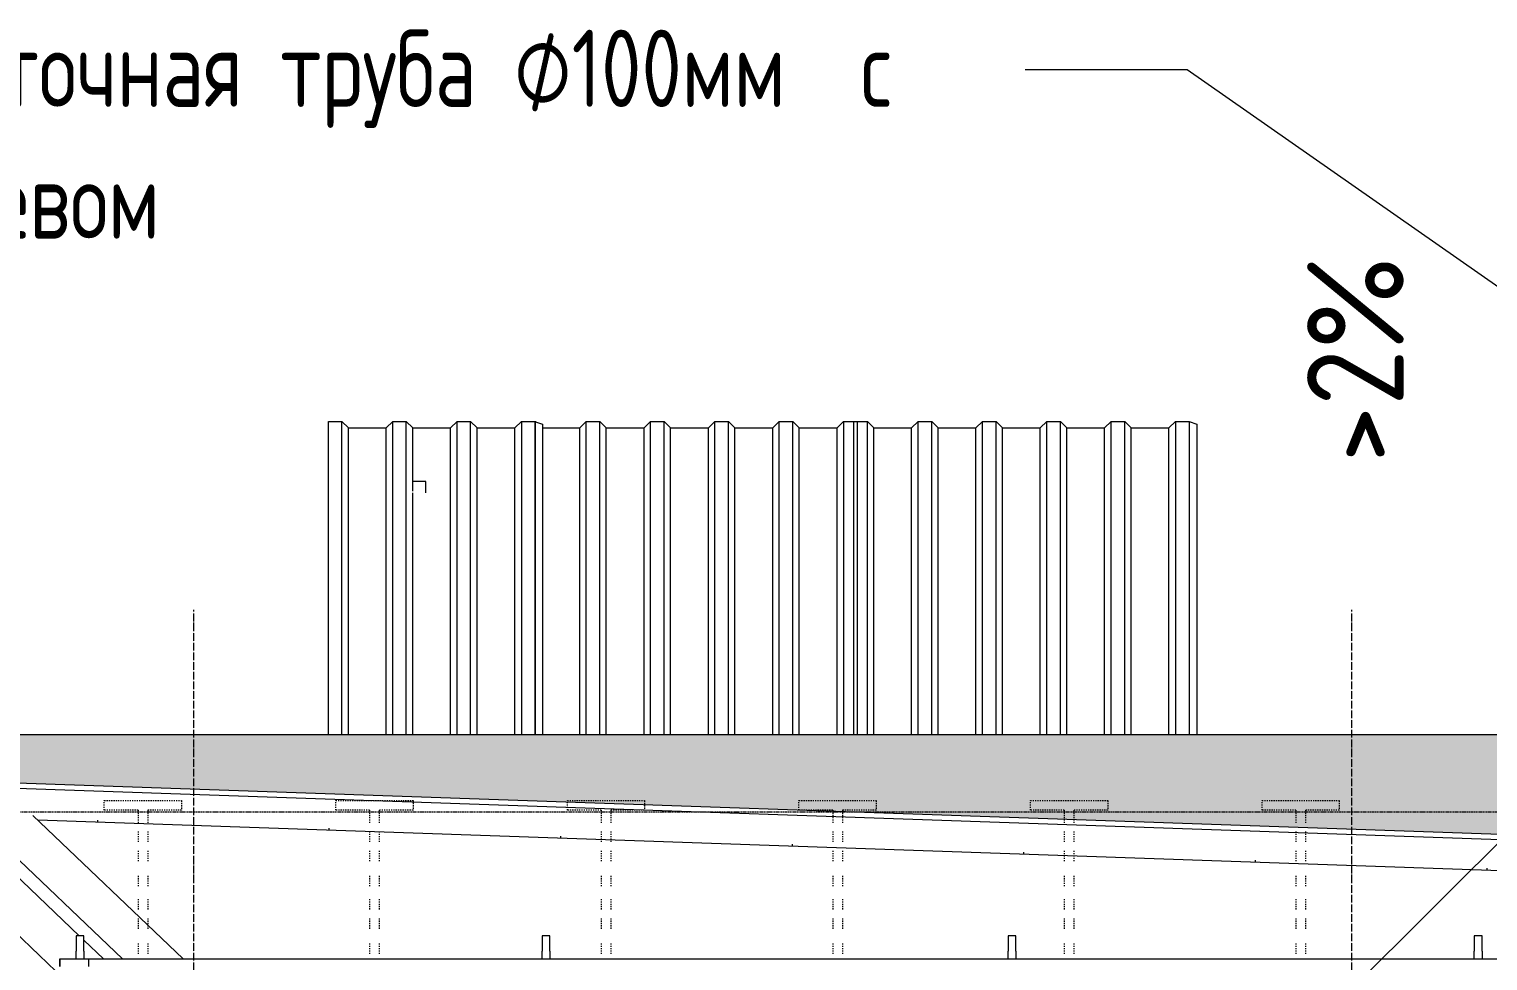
# Model space of a CAD drawing. Header units: millimetres. Extents: x -10178924 to 11692288, y -947381 to 58396.
# Drawn here: x 45423 to 49202, y -521210 to -518797 of the extents above; entities that cross this region are included whole.
import ezdxf

# ---------------------------------------------------------------- set-up
doc = ezdxf.new("R2010")
doc.units = ezdxf.units.MM
for name, pattern in [('ADSK_Линия сетки', [25, 20, -2.5, 0, -2.5]), ('ADSK_Скрыто', [6, 3, -3]), ('ADSK_Штриховая_ш3 п1_5', [4.5, 3, -1.5])]:
    doc.linetypes.add(name, pattern=pattern)
for name, color, linetype, lineweight in [('Аннотация', 7, 'Continuous', 18), ('Антураж', 7, 'Continuous', 18), ('Крыша штриховка', 7, 'Continuous', 9), ('Марки', 7, 'Continuous', 20), ('Обобщенные модели', 7, 'Continuous', 18), ('Ограждение', 7, 'Continuous', 9), ('Оси', 253, 'Continuous', 9), ('Узлы', 7, 'Continuous', 18)]:
    doc.layers.add(name, color=color, linetype=linetype, lineweight=lineweight)
doc.layers.add('Линии', color=7, linetype='Continuous', lineweight=9, true_color=0x00a600)
doc.styles.add('GOST Common_3', font='GOST_Common.ttf', dxfattribs={"width": 0.8, "height": 350})
doc.styles.add('GOST Common_4', font='GOST_Common.ttf', dxfattribs={"width": 0.9, "height": 200})

# ---------------------------------------------------------------- blocks, each defined once
blk = doc.blocks.new('Roof Cladding - 833x50mm-4561399-План кровли АР')
at = {"layer": 'Обобщенные модели'}
for p, q in [((46699.6, 44710.1), (46734.6, 44710.1)), ((46699.6, 43898.8), (46699.6, 44710.1)), ((46734.6, 44710.1), (46735.6, 44709.2)), ((46734.6, 43898.8), (46734.6, 44710.1)), ((46753.1, 44693.6), (46849.3, 44693.6)), ((46849.3, 44693.6), (46866.3, 44710.1)), ((46849.3, 43898.8), (46849.3, 44693.6)), ((46866.3, 44710.1), (46901.3, 44710.1)), ((46866.3, 43898.8), (46866.3, 44710.1)), ((46901.3, 44710.1), (46918.3, 44693.6)), ((46901.3, 43898.8), (46901.3, 44710.1)), ((46918.3, 44693.6), (47016, 44693.6)), ((46918.3, 43898.8), (46918.3, 44693.6)), ((47016, 44693.6), (47033, 44710.1)), ((47016, 43898.8), (47016, 44693.6)), ((47033, 44710.1), (47068, 44710.1)), ((47033, 43898.8), (47033, 44710.1)), ((47068, 44710.1), (47085, 44693.6)), ((47068, 43898.8), (47068, 44710.1)), ((47085, 44693.6), (47182.7, 44693.6)), ((47085, 43898.8), (47085, 44693.6)), ((47182.7, 44693.6), (47199.7, 44710.1)), ((47182.7, 43898.8), (47182.7, 44693.6)), ((47199.7, 44710.1), (47234.7, 44710.1)), ((47199.7, 43898.8), (47199.7, 44710.1)), ((47234.7, 44710.1), (47251.7, 44693.6)), ((47234.7, 43898.8), (47234.7, 44710.1)), ((47251.7, 44693.6), (47349.4, 44693.6)), ((47251.7, 43898.8), (47251.7, 44693.6)), ((47349.4, 44693.6), (47366.4, 44710.1)), ((47349.4, 43898.8), (47349.4, 44693.6)), ((47366.4, 44710.1), (47401.4, 44710.1)), ((47366.4, 43898.8), (47366.4, 44710.1)), ((47401.4, 44710.1), (47418.4, 44693.6)), ((47401.4, 43898.8), (47401.4, 44710.1)), ((47418.4, 44693.6), (47516.1, 44693.6)), ((47418.4, 43898.8), (47418.4, 44693.6)), ((47516.1, 44693.6), (47533.1, 44710.1)), ((47516.1, 43898.8), (47516.1, 44693.6)), ((47533.1, 44710.1), (47568.1, 44710.1)), ((47533.1, 44710.1), (47533.1, 43898.8)), ((47568.1, 44710.1), (47568.1, 43898.8))]:
    blk.add_line(p, q, dxfattribs=at)
blk = doc.blocks.new('Roof Cladding - 833x50mm-V14-План кровли АР')
at = {"layer": 'Обобщенные модели'}
for p, q in [((47559.6, 44710.1), (47594.6, 44710.1)), ((47559.6, 43898.8), (47559.6, 44710.1)), ((47594.6, 44710.1), (47611.6, 44693.6)), ((47594.6, 43898.8), (47594.6, 44710.1)), ((47611.6, 44693.6), (47709.3, 44693.6)), ((47611.6, 43898.8), (47611.6, 44693.6)), ((47709.3, 44693.6), (47726.3, 44710.1)), ((47709.3, 43898.8), (47709.3, 44693.6)), ((47726.3, 44710.1), (47761.3, 44710.1)), ((47726.3, 43898.8), (47726.3, 44710.1)), ((47761.3, 44710.1), (47778.3, 44693.6)), ((47761.3, 43898.8), (47761.3, 44710.1)), ((47778.3, 44693.6), (47876, 44693.6)), ((47778.3, 43898.8), (47778.3, 44693.6)), ((47876, 44693.6), (47893, 44710.1)), ((47876, 43898.8), (47876, 44693.6)), ((47893, 44710.1), (47928, 44710.1)), ((47893, 43898.8), (47893, 44710.1)), ((47928, 44710.1), (47945, 44693.6)), ((47928, 43898.8), (47928, 44710.1)), ((47945, 44693.6), (48042.7, 44693.6)), ((47945, 43898.8), (47945, 44693.6)), ((48042.7, 44693.6), (48059.7, 44710.1)), ((48042.7, 43898.8), (48042.7, 44693.6)), ((48059.7, 44710.1), (48094.7, 44710.1)), ((48059.7, 43898.8), (48059.7, 44710.1)), ((48094.7, 44710.1), (48111.7, 44693.6)), ((48094.7, 43898.8), (48094.7, 44710.1)), ((48111.7, 44693.6), (48209.4, 44693.6)), ((48111.7, 43898.8), (48111.7, 44693.6)), ((48209.4, 44693.6), (48226.4, 44710.1)), ((48209.4, 43898.8), (48209.4, 44693.6)), ((48226.4, 44710.1), (48261.4, 44710.1)), ((48226.4, 43898.8), (48226.4, 44710.1)), ((48261.4, 44710.1), (48278.4, 44693.6)), ((48261.4, 43898.8), (48261.4, 44710.1)), ((48278.4, 44693.6), (48376.1, 44693.6)), ((48278.4, 43898.8), (48278.4, 44693.6)), ((48376.1, 44693.6), (48393.1, 44710.1)), ((48376.1, 43898.8), (48376.1, 44693.6)), ((48393.1, 44710.1), (48428.1, 44710.1)), ((48393.1, 44710.1), (48393.1, 43898.8)), ((48428.1, 44710.1), (48448.1, 44703.3)), ((48428.1, 44710.1), (48428.1, 43898.8)), ((48448.1, 44703.3), (48448.1, 43898.8))]:
    blk.add_line(p, q, dxfattribs=at)
blk = doc.blocks.new('Ограждение - 20 доп поручень 300-2940172-План кровли АР')
at = {"layer": 'Ограждение'}
for p, q in [((-60, 10), (-40, 10)), ((-60, 10), (-60, 0)), ((0, 10), (-40, 10)), ((0, -10), (0, 10)), ((-40, -10), (-60, -10)), ((-40, -10), (0, -10))]:
    blk.add_line(p, q, dxfattribs=at)
blk = doc.blocks.new('Ограждение - 20 доп поручень 300-1864261-План кровли АР')
at = {"layer": 'Ограждение'}
for p, q in [((-60, 10), (-40, 10)), ((-60, 10), (-60, -10)), ((0, 10), (-40, 10)), ((0, -10), (0, 10)), ((-40, -10), (-60, -10)), ((-40, -10), (0, -10))]:
    blk.add_line(p, q, dxfattribs=at)
blk = doc.blocks.new('Ограждение - Ограждение-1863905-План кровли АР')
at = {"rotation": 89.99999999999942}
for name, p in [('Ограждение - 20 доп поручень 300-2940172-План кровли АР', (45554.6, 43378.8)), ('Ограждение - 20 доп поручень 300-1864261-План кровли АР', (46762.2, 43378.8)), ('Ограждение - 20 доп поручень 300-1864261-План кровли АР', (47969.8, 43378.8)), ('Ограждение - 20 доп поручень 300-1864261-План кровли АР', (49177.4, 43378.8))]:
    blk.add_blockref(name, p, dxfattribs=at)
blk = doc.blocks.new('Тип верхнего поручня - Верхний поручень_Внутренний_-1864227-План кровли АР')
at = {"layer": 'Ограждение'}
for p, q in [((45501.9, 43298.8), (45501.9, 43318.8)), ((45501.9, 43318.8), (45544.6, 43318.8)), ((45554.6, 43318.8), (45577.2, 43318.8)), ((45577.2, 43298.8), (45577.2, 43318.8)), ((45577.2, 43318.8), (55346.5, 43318.8))]:
    blk.add_line(p, q, dxfattribs=at)
blk = doc.blocks.new('Тип верхнего поручня - Верхний поручень_Внутренний_-V18-План кровли АР')
at = {"layer": 'Ограждение'}
for p, q in [((45501.9, 43318.8), (45501.9, 43298.8)), ((45501.9, 43318.8), (45544.6, 43318.8)), ((45554.6, 43318.8), (45577.2, 43318.8)), ((45577.2, 43318.8), (55346.5, 43318.8))]:
    blk.add_line(p, q, dxfattribs=at)
blk = doc.blocks.new('Ограждение 8 - Ограждение 1-1974103-План кровли АР')
at = {"layer": 'Ограждение'}
for p, q in [((46450.6, 44555.1), (46416.2, 44555.1)), ((46416.2, 44555.1), (46416.2, 44530.2)), ((46450.6, 44525.9), (46450.6, 44555.1))]:
    blk.add_line(p, q, dxfattribs=at)
blk = doc.blocks.new('Ограждение - Ограждение-2964499-План кровли АР')
at = {"layer": 'Ограждение'}
for p, q in [((45664.8, 43318.8), (45263, 43701.9)), ((45236.7, 43680), (45552.6, 43378.8)), ((45821.4, 43318.8), (45431.9, 43690.1)), ((45491.9, 43287.4), (45207.1, 43558.9)), ((45564.6, 43367.3), (45615.5, 43318.8))]:
    blk.add_line(p, q, dxfattribs=at)
blk = doc.blocks.new('Roof Cladding - 333x50mm-4561403-План кровли АР')
at = {"layer": 'Обобщенные модели'}
for p, q in [((46198, 44710.1), (46233, 44710.1)), ((46198, 43898.8), (46198, 44710.1)), ((46233, 44710.1), (46250, 44693.6)), ((46233, 43898.8), (46233, 44710.1)), ((46250, 44693.6), (46347.7, 44693.6)), ((46250, 43898.8), (46250, 44693.6)), ((46347.7, 44693.6), (46364.7, 44710.1)), ((46347.7, 43898.8), (46347.7, 44693.6)), ((46364.7, 44710.1), (46399.7, 44710.1)), ((46364.7, 43898.8), (46364.7, 44710.1)), ((46399.7, 44710.1), (46416.7, 44693.6)), ((46399.7, 43898.8), (46399.7, 44710.1)), ((46416.7, 44693.6), (46514.4, 44693.6)), ((46416.7, 44555.1), (46416.7, 44693.6)), ((46514.4, 44693.6), (46531.4, 44710.1)), ((46514.4, 43898.8), (46514.4, 44693.6)), ((46531.4, 44710.1), (46566.4, 44710.1)), ((46531.4, 43898.8), (46531.4, 44710.1)), ((46566.4, 44710.1), (46583.4, 44693.6)), ((46566.4, 43898.8), (46566.4, 44710.1)), ((46583.4, 44693.6), (46681.1, 44693.6)), ((46583.4, 43898.8), (46583.4, 44693.6)), ((46681.1, 44693.6), (46698.1, 44710.1)), ((46681.1, 43898.8), (46681.1, 44693.6)), ((46698.1, 44710.1), (46733.1, 44710.1)), ((46698.1, 44710.1), (46698.1, 43898.8)), ((46733.1, 44710.1), (46733.1, 43898.8)), ((46734.6, 44709.6), (46753.1, 44703.3)), ((46753.1, 44703.3), (46753.1, 43898.8)), ((46416.7, 43898.8), (46416.7, 44525.9))]:
    blk.add_line(p, q, dxfattribs=at)
blk = doc.blocks.new('Антураж 8 - Антураж 8-5657953-План кровли АР')
at = {"layer": 'Антураж'}
for p, q in [((50461.9, 43584.3), (45245.4, 43765)), ((50462.1, 43504.1), (45444.9, 43677.8))]:
    blk.add_line(p, q, dxfattribs=at)
blk = doc.blocks.new('Кровля')
at = {"layer": 'Крыша штриховка'}
h = blk.add_hatch(dxfattribs=at)
h.set_pattern_fill('FP_25', color=256, style=0, pattern_type=2)
h.set_pattern_definition([(270, (0, 10882.1), (600, 4e-14), [])])
h.paths.add_polyline_path([(50461.9, 38894.2), (54274.4, 42529.3), (51347.9, 42428), (51347.9, 42064.2), (47147.9, 42064.2), (47147.9, 42458.4), (48692.4, 42458.6), (46649.4, 42529.4), (50369.3, 38982.5)])
h.paths.add_polyline_path([(49415.1, 40630), (48913.6, 40630.7), (48914.2, 41810), (51824.6, 41809.3), (51823.9, 40670), (51817.1, 40670), (51816.6, 40662.5), (51804.6, 40662.5), (51804.6, 40650), (51792.1, 40650), (51792.1, 40637.5), (51784.6, 40637.5), (51784.6, 40630), (49776.5, 40630)])
h.paths.add_polyline_path([(50462.1, 43504.1), (55478.9, 43677.8), (55484.6, 43684.2), (50461.9, 43510.3), (45439.2, 43683.2), (45444.9, 43677.8), (50372.3, 43507.2)])
at = {"layer": 'Узлы', "true_color": 0xffffff}
h = blk.add_hatch(color=7, dxfattribs=at)
h.paths.add_polyline_path([(41826.4, -521.9), (49650.9, -521.9), (49650.9, 475.1), (49562.8, 474), (49503.2, -470.6), (45149.2, -323.1), (41142.1, -458.2), (41079.8, -77.1), (41079.8, -521.9), (41465, -521.9)])
h.paths.add_polyline_path([(-453.6, -388.9), (8078.1, -388.9), (8077.3, -26.3), (7973.5, -276.8), (3655.9, -146.8), (-674.6, -298.6), (-736.9, 259.3), (-736.9, -388.9)])
h.paths.add_polyline_path([(41079.8, 177.9), (41097.9, 182.8), (41188.3, 1719.8), (35856.5, 1526.9), (35850.1, 1488.2), (41079.8, 1488.2), (41079.8, 182)])
h.paths.add_polyline_path([(8078.1, 312.2), (8078.1, 1488.2), (12889.9, 1488.2), (12882.6, 1527), (8005.2, 1701.9), (8062.3, 316.3)])
h.paths.add_polyline_path([(-736.9, 502.7), (-468.8, 8048.7), (-6523.1, 7837.4), (-6529.6, 7798.6), (-736.9, 7798.6), (-736.9, 522.8)])
h.paths.add_polyline_path([(49650.9, 797.5), (49650.9, 7859.4), (55891.9, 7859.4), (55891.9, 8470.8), (55881.1, 8467.5), (55687, 7999.8), (49350.5, 8221), (49618.7, 803.5), (49632.8, 802.6), (49650.1, 797.7)])
h.paths.add_polyline_path([(16530.7, 1488.2), (35571.8, 1488.2), (35566.4, 1520.3), (29060, 1756.5), (29059.6, 1633.4), (19380, 1633.4), (19380, 1744.1), (13174.7, 1526.9), (13168.2, 1488.2), (15807.9, 1488.2)])
h.paths.add_polyline_path([(-7227.8, 7798.6), (-6807.9, 7798.6), (-6813, 7829.1), (-7122.5, 7899.2), (-6947.6, 14171.4), (-7182.5, 20168.5), (-7227.8, 20180.1), (-7227.8, 7899.2)])
h.paths.add_polyline_path([(55891.9, 8773.7), (55891.9, 16804.8), (55861.4, 16796.7), (55713, 12784.8), (55861.2, 8781.6), (55864.6, 8780.7)])
h.paths.add_polyline_path([(24355.3, 13320.2), (32597, 13639), (32606.4, 13678.1), (16107.8, 13678.1), (16117.8, 13638.2), (24355.3, 13320.2)])
h.paths.add_polyline_path([(10664.9, 13409.4), (15825, 13609.8), (15841.3, 13678.1), (11105, 13678.1), (11105, 21012.5), (10508.5, 21012), (10529.1, 20925.4), (10923.6, 20798), (10667.1, 13472.9)])
h.paths.add_polyline_path([(38181.7, 13414.1), (37897.5, 20847.2), (38471.4, 21009.5), (38481.1, 21051.3), (37706.7, 21051.3), (37706.7, 13678.1), (32878, 13678.1), (32887.7, 13637.6), (38174.9, 13414.4)])
h.paths.add_polyline_path([(55891.9, 17107.6), (55891.9, 32796.3), (55861.3, 32788.2), (55572.3, 24949.4), (55861.2, 17115.6), (55864.6, 17114.7)])
h.paths.add_polyline_path([(-7227.8, 20474.6), (-7182.8, 20486.1), (-6960.1, 26174.2), (-7182.6, 31854.5), (-7227.8, 31866), (-7227.8, 20478.7)])
h.paths.add_polyline_path([(45338.1, 20583.1), (45060.3, 27855.3), (45031.9, 27862.7), (45031.9, 21051.3), (38748.9, 21051.3), (38758.7, 21008.8), (45143.6, 20595.7)])
h.paths.add_polyline_path([(3392.9, 20705.4), (10228.7, 20955.9), (10241.6, 21012.5), (3737.3, 21012.5), (3737.3, 28192.7), (3693.8, 28181.5), (3395.2, 20761.3)])
h.paths.add_polyline_path([(45031.9, 28151.9), (45060.5, 28159.8), (45349.7, 35731.9), (45288.1, 37345), (45031.9, 37345), (45031.9, 28159.8)])
h.paths.add_polyline_path([(3737.3, 28469.4), (3737.3, 42947.5), (3702.4, 42938.6), (3419.3, 35707.7), (3702.4, 28478.4), (3736.8, 28469.6)])
h.paths.add_polyline_path([(-7227.8, 32160.5), (-7192.2, 32169.6), (-7003.4, 37563.7), (-7192, 42951.9), (-7227.8, 42961.1), (-7227.8, 32164.6)])
h.paths.add_polyline_path([(55891.9, 33099.2), (55891.9, 43246.9), (55860, 43238.6), (55675.4, 38159.5), (55861.2, 33107.2), (55864.6, 33106.3)])
h.paths.add_polyline_path([(45071.8, 38095), (45259.5, 38095), (45067.3, 43127.7), (45031.9, 43136.9), (45031.9, 38095), (45070, 38095)])
h.paths.add_polyline_path([(3737.3, 43224.3), (3737.3, 43716.6), (-7227.8, 43716.6), (-7227.8, 43255.6), (-7191.7, 43264.8), (-7067.6, 43609), (-1846.2, 43421.7), (3578, 43616.1), (3702.1, 43233.3), (3736.9, 43224.4)])
h.paths.add_polyline_path([(45031.9, 43426.1), (45104.3, 43444.9), (45207, 43781.1), (50463, 43599.1), (55714, 43781), (55835.6, 43550.7), (55891.9, 43536.1), (55891.9, 43898.8), (45031.9, 43898.8), (45031.9, 43440)])
at = {"layer": 'Аннотация', "lineweight": 9}
for p, q in [((48003.6, 45620.9), (48003.8, 45620.9)), ((48423.6, 45620.9), (48003.6, 45620.9)), ((49495.5, 44872.6), (48423.6, 45620.9))]:
    blk.add_line(p, q, dxfattribs=at)
at = {"layer": 'Линии', "color": 7}
for p, q in [((55891.9, 43898.8), (45031.9, 43898.8)), ((45207, 43781.1), (50462.1, 43599.1))]:
    blk.add_line(p, q, dxfattribs=at)
at = {"layer": 'Линии', "color": 7, "linetype": 'ADSK_Штриховая_ш3 п1_5'}
blk.add_line((55582.1, 43698.8), (45211.9, 43698.8), dxfattribs=at)
at = {"layer": 'Линии', "color": 7, "linetype": 'ADSK_Скрыто'}
for p, q in [((45617.4, 43728.8), (45817.4, 43728.8)), ((45617.4, 43703.8), (45617.4, 43728.8)), ((45704.9, 43703.8), (45617.4, 43703.8)), ((45704.9, 43703.8), (45704.9, 43668.8)), ((45817.4, 43703.8), (45729.9, 43703.8)), ((45729.9, 43703.8), (45729.9, 43668.8)), ((45817.4, 43728.8), (45817.4, 43703.8)), ((46217.4, 43728.8), (46417.4, 43728.8)), ((46217.4, 43703.8), (46217.4, 43728.8)), ((46304.9, 43703.8), (46217.4, 43703.8)), ((46304.9, 43703.8), (46304.9, 43668.8)), ((46417.4, 43703.8), (46329.9, 43703.8)), ((46329.9, 43703.8), (46329.9, 43668.8)), ((46417.4, 43728.8), (46417.4, 43703.8)), ((46817.4, 43728.8), (47017.4, 43728.8)), ((46817.4, 43703.8), (46817.4, 43728.8)), ((46904.9, 43703.8), (46817.4, 43703.8)), ((46904.9, 43703.8), (46904.9, 43668.8)), ((47017.4, 43703.8), (46929.9, 43703.8)), ((46929.9, 43703.8), (46929.9, 43668.8)), ((47017.4, 43728.8), (47017.4, 43703.8)), ((47417.4, 43728.8), (47617.4, 43728.8)), ((47417.4, 43703.8), (47417.4, 43728.8)), ((47504.9, 43703.8), (47417.4, 43703.8)), ((47504.9, 43703.8), (47504.9, 43668.8)), ((47617.4, 43703.8), (47529.9, 43703.8)), ((47529.9, 43703.8), (47529.9, 43668.8)), ((47617.4, 43728.8), (47617.4, 43703.8)), ((48017.4, 43728.8), (48217.4, 43728.8)), ((48017.4, 43703.8), (48017.4, 43728.8)), ((48104.9, 43703.8), (48017.4, 43703.8)), ((48104.9, 43703.8), (48104.9, 43668.8)), ((48217.4, 43703.8), (48129.9, 43703.8)), ((48129.9, 43703.8), (48129.9, 43668.8)), ((48217.4, 43728.8), (48217.4, 43703.8)), ((48617.4, 43728.8), (48817.4, 43728.8)), ((48617.4, 43703.8), (48617.4, 43728.8)), ((48704.9, 43703.8), (48617.4, 43703.8)), ((48704.9, 43703.8), (48704.9, 43668.8)), ((48817.4, 43703.8), (48729.9, 43703.8)), ((48729.9, 43703.8), (48729.9, 43668.8)), ((48817.4, 43728.8), (48817.4, 43703.8)), ((45704.9, 43648.8), (45704.9, 43618.8)), ((45729.9, 43648.8), (45729.9, 43618.8)), ((46304.9, 43648.8), (46304.9, 43618.8)), ((46329.9, 43648.8), (46329.9, 43618.8)), ((46904.9, 43648.8), (46904.9, 43618.8)), ((46929.9, 43648.8), (46929.9, 43618.8)), ((47504.9, 43648.8), (47504.9, 43618.8)), ((47529.9, 43648.8), (47529.9, 43618.8)), ((48104.9, 43648.8), (48104.9, 43618.8)), ((48129.9, 43648.8), (48129.9, 43618.8)), ((48704.9, 43648.8), (48704.9, 43618.8)), ((48729.9, 43648.8), (48729.9, 43618.8)), ((45704.9, 43598.8), (45704.9, 43568.8)), ((45729.9, 43598.8), (45729.9, 43568.8)), ((46304.9, 43598.8), (46304.9, 43568.8)), ((46329.9, 43598.8), (46329.9, 43568.8)), ((46904.9, 43598.8), (46904.9, 43568.8)), ((46929.9, 43598.8), (46929.9, 43568.8)), ((47504.9, 43598.8), (47504.9, 43568.8)), ((47529.9, 43598.8), (47529.9, 43568.8)), ((48104.9, 43598.8), (48104.9, 43568.8)), ((48129.9, 43598.8), (48129.9, 43568.8)), ((48704.9, 43598.8), (48704.9, 43568.8)), ((48729.9, 43598.8), (48729.9, 43568.8)), ((45704.9, 43533.8), (45704.9, 43503.8)), ((45729.9, 43533.8), (45729.9, 43503.8)), ((46304.9, 43533.8), (46304.9, 43503.8)), ((46329.9, 43533.8), (46329.9, 43503.8)), ((46904.9, 43533.8), (46904.9, 43503.8)), ((46929.9, 43533.8), (46929.9, 43503.8)), ((47504.9, 43533.8), (47504.9, 43503.8)), ((47529.9, 43533.8), (47529.9, 43503.8)), ((48104.9, 43533.8), (48104.9, 43503.8)), ((48129.9, 43533.8), (48129.9, 43503.8)), ((48704.9, 43533.8), (48704.9, 43503.8)), ((48729.9, 43533.8), (48729.9, 43503.8)), ((45704.9, 43473.8), (45704.9, 43443.8)), ((45729.9, 43473.8), (45729.9, 43443.8)), ((46304.9, 43473.8), (46304.9, 43443.8)), ((46329.9, 43473.8), (46329.9, 43443.8)), ((46904.9, 43473.8), (46904.9, 43443.8)), ((46929.9, 43473.8), (46929.9, 43443.8)), ((47504.9, 43473.8), (47504.9, 43443.8)), ((47529.9, 43473.8), (47529.9, 43443.8)), ((48104.9, 43473.8), (48104.9, 43443.8)), ((48129.9, 43473.8), (48129.9, 43443.8)), ((48704.9, 43473.8), (48704.9, 43443.8)), ((48729.9, 43473.8), (48729.9, 43443.8)), ((45704.9, 43423.8), (45704.9, 43393.8)), ((45729.9, 43423.8), (45729.9, 43393.8)), ((46304.9, 43423.8), (46304.9, 43393.8)), ((46329.9, 43423.8), (46329.9, 43393.8)), ((46904.9, 43423.8), (46904.9, 43393.8)), ((46929.9, 43423.8), (46929.9, 43393.8)), ((47504.9, 43423.8), (47504.9, 43393.8)), ((47529.9, 43423.8), (47529.9, 43393.8)), ((48104.9, 43423.8), (48104.9, 43393.8)), ((48129.9, 43423.8), (48129.9, 43393.8)), ((48704.9, 43423.8), (48704.9, 43393.8)), ((48729.9, 43423.8), (48729.9, 43393.8)), ((45704.9, 43358.8), (45704.9, 43328.8)), ((45729.9, 43358.8), (45729.9, 43328.8)), ((46304.9, 43358.8), (46304.9, 43328.8)), ((46329.9, 43358.8), (46329.9, 43328.8)), ((46904.9, 43358.8), (46904.9, 43328.8)), ((46929.9, 43358.8), (46929.9, 43328.8)), ((47504.9, 43358.8), (47504.9, 43328.8)), ((47529.9, 43358.8), (47529.9, 43328.8)), ((48104.9, 43358.8), (48104.9, 43328.8)), ((48129.9, 43358.8), (48129.9, 43328.8)), ((48704.9, 43358.8), (48704.9, 43328.8)), ((48729.9, 43358.8), (48729.9, 43328.8))]:
    blk.add_line(p, q, dxfattribs=at)
at = {"layer": 'Марки'}
blk.add_line((47847.9, 42245), (49991.7, 44377.8), dxfattribs=at)
at = {"layer": 'Оси', "linetype": 'ADSK_Линия сетки'}
for p, q in [((45849.6, -5630.6), (45849.6, 44223)), ((48849.6, -5630.6), (48849.6, 44223))]:
    blk.add_line(p, q, dxfattribs=at)
at = {"layer": 'Антураж'}
blk.add_blockref('Антураж 8 - Антураж 8-5657953-План кровли АР', (0, 0), dxfattribs=at)
at = {"layer": 'Обобщенные модели'}
for name in ['Roof Cladding - 333x50mm-4561403-План кровли АР', 'Roof Cladding - 833x50mm-4561399-План кровли АР', 'Roof Cladding - 833x50mm-V14-План кровли АР']:
    blk.add_blockref(name, (0, 0), dxfattribs=at)
at = {"layer": 'Ограждение'}
for name in ['Ограждение 8 - Ограждение 1-1974103-План кровли АР', 'Ограждение - Ограждение-2964499-План кровли АР', 'Ограждение - Ограждение-1863905-План кровли АР', 'Тип верхнего поручня - Верхний поручень_Внутренний_-1864227-План кровли АР', 'Тип верхнего поручня - Верхний поручень_Внутренний_-V18-План кровли АР']:
    blk.add_blockref(name, (0, 0), dxfattribs=at)
at = {"layer": 'Аннотация', "lineweight": 9, "insert": (44821.4, 45725), "char_height": 200, "width": 3185.1, "attachment_point": 1, "line_spacing_factor": 1.022766, "style": 'GOST Common_3'}
blk.add_mtext('\\pxt1.8,3.6,5.4,7.2,9,10.8,12.6,14.4,16.2,18,19.8,21.6,23.4,25.2,27,28.8,30.6,32.4,34.2,36,37.8,39.6,41.4,43.2,45,46.8,48.6,50.4,52.2,54,55.8,57.6;{Водосточная труба ⌀100мм  с обогревом}', dxfattribs=at)
at = {"layer": 'Аннотация', "lineweight": 9, "insert": (48734.2, 44604.8), "char_height": 250, "width": 714.6, "attachment_point": 1, "rotation": 90, "line_spacing_factor": 1.022766, "style": 'GOST Common_4'}
blk.add_mtext('\\pxt1.44,2.88,4.32,5.76,7.2,8.64,10.08,11.52,12.96,14.4,15.84,17.28,18.72,20.16,21.6,23.04,24.48,25.92,27.36,28.8,30.24,31.68,33.12,34.56,36,37.44,38.88,40.32,41.76,43.2,44.64,46.08;{>2%}', dxfattribs=at)

msp = doc.modelspace()

# ---------------------------------------------------------------- block references
msp.add_blockref('Кровля', (0, -564523.7))

doc.saveas('drawing.dxf')
